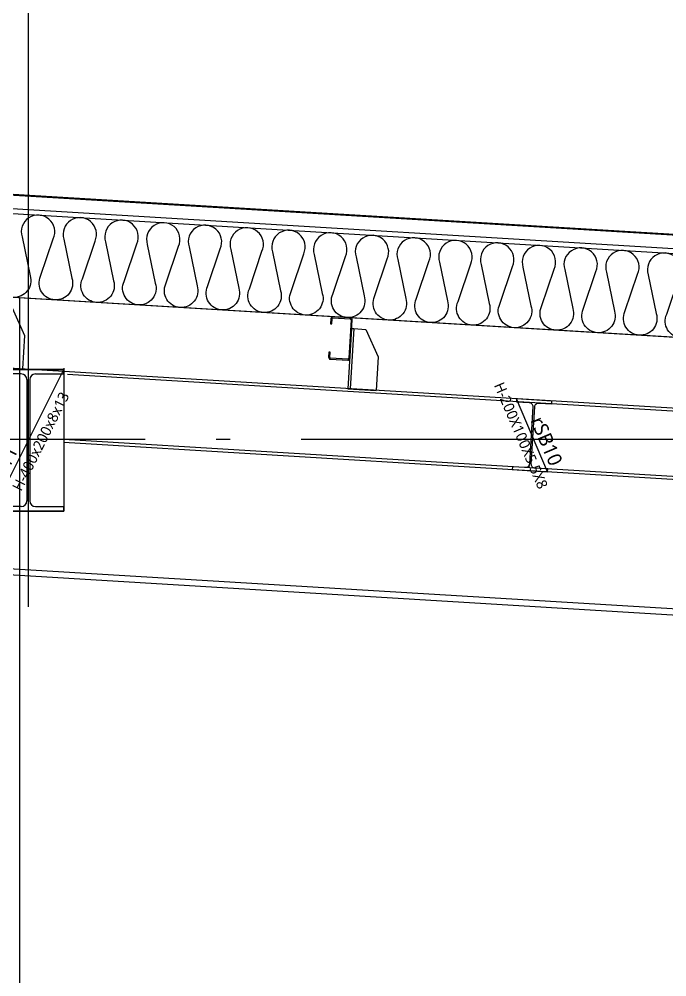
# Model space of a CAD drawing. Header units: millimetres. Extents: x 0 to 672800, y 0 to 118800.
# Drawn here: x 96224 to 98052, y 30927 to 33628 of the extents above; entities that cross this region are included whole.
import ezdxf
from ezdxf.enums import TextEntityAlignment as Align

# ---------------------------------------------------------------- set-up
doc = ezdxf.new("R2010")
doc.units = ezdxf.units.MM
doc.header["$LTSCALE"] = 200
doc.linetypes.add('CEN-GAUN', pattern=[32.2, 30, -1, 0.2, -1])
doc.layers.get('DEFPOINTS').update_dxf_attribs({"color": 137})
for name, color, linetype in [('0-S-col', 4, 'Continuous'), ('01외벽패널', 3, 'Continuous'), ('09GIRDER', 2, 'Continuous'), ('A-ELE-9', 9, 'Continuous'), ('A-STL4', 4, 'Continuous'), ('CEN', 1, 'CEN-GAUN'), ('ELE-4', 4, 'Continuous'), ('ELE-6', 6, 'Continuous'), ('ELE-8', 8, 'Continuous'), ('Insul', 252, 'Continuous'), ('PANEL', 6, 'Continuous'), ('S-253', 252, 'Continuous'), ('STEEL-E', 6, 'Continuous'), ('SYP_INSUL', 252, 'Continuous')]:
    doc.layers.add(name, color=color, linetype=linetype)
doc.layers.add('Defpoint', color=125, linetype='Continuous', plot=False)
doc.styles.add('스타일1', font='malgun.ttf')

# ---------------------------------------------------------------- blocks, each defined once
blk = doc.blocks.new('PURLIN-120x60')
at = {"layer": 'A-ELE-9', "linetype": 'ByBlock'}
for p, q in [((-40, 170), (-80, 95)), ((-6, 170), (-40, 170)), ((-6, 170), (-6, 0)), ((0, 170), (0, 0)), ((-80, 95), (-80, 0)), ((0, 0), (-80, 0))]:
    blk.add_line(p, q, dxfattribs=at)
at = {"layer": 'A-ELE-9'}
blk.add_line((0, 170), (-6, 170), dxfattribs=at)
at = {"layer": 'A-STL4'}
blk.add_lwpolyline([(56.8, 100), (60, 100), (60, 85.4, -0.414214), (54.6, 80), (5.5, 80, -0.414214), (0, 85.4), (0, 194.6, -0.414214), (5.5, 200), (54.6, 200, -0.414214), (60, 194.6), (60, 180), (56.8, 180), (56.8, 194.3, 0.414214), (54.3, 196.8), (5.8, 196.8, 0.414214), (3.2, 194.3), (3.2, 85.7, 0.414214), (5.8, 83.2), (54.3, 83.2, 0.414214), (56.8, 85.7)], format="xyb", close=True, dxfattribs=at)
blk = doc.blocks.new('stud-12')
at = {"layer": 'ELE-8'}
for p, q in [((29753.7, 200), (14794.6, 200)), ((29647, 0), (14806.7, 0))]:
    blk.add_line(p, q, dxfattribs=at)
at = {"xscale": -0.9999999999999999, "rotation": 359.9999999996471}
for p in [(27000, 0), (28000, 0)]:
    blk.add_blockref('PURLIN-120x60', p, dxfattribs=at)
blk = doc.blocks.new('*U463')
for p, q in [((80, 387), (0, 387)), ((120, 387), (200, 387)), ((96, 371), (96, 29)), ((104, 371), (104, 29)), ((80, 13), (0, 13)), ((120, 13), (200, 13))]:
    blk.add_line(p, q)
for points in [[(200, 387), (200, 400), (0, 400), (0, 387)], [(0, 13), (0, 0), (200, 0), (200, 13)]]:
    blk.add_lwpolyline(points)
for centre, start, end in [((80, 371), 0, 90), ((120, 371), 90, 180), ((80, 29), 270, 0), ((120, 29), 180, 270)]:
    blk.add_arc(centre, 16, start, end)
blk = doc.blocks.new('SG-rSB11')
at = {"layer": 'DEFPOINTS'}
blk.add_line((-100, -400), (100, 0), dxfattribs=at)
blk.add_lwpolyline([(-100, 0), (100, 0), (100, -400), (-100, -400)], close=True, dxfattribs=at)
at = {"layer": '09GIRDER'}
blk.add_blockref('*U463', (-100, -400), dxfattribs=at)
at = {"layer": 'DEFPOINTS', "style": '스타일1'}
for s, height, p in [('H-400x200x8x13', 30, (35.1, -203.1)), ('rSB11', 40, (-77.4, -283.2, 0))]:
    blk.add_text(s, height=height, rotation=63.3193, dxfattribs=at).set_placement(p, align=Align.MIDDLE_CENTER)

msp = doc.modelspace()

# ---------------------------------------------------------------- linework, layer by layer
at = {"layer": '0-S-col', "color": 8}
for p, q in [((99350, 31886.7), (86650, 32654.6)), ((99367.5, 32443.6), (96361.1, 32625.4)), ((99350, 32260.4), (96350, 32441.8)), ((99350, 32252.3), (96350, 32433.7))]:
    msp.add_line(p, q, dxfattribs=at)
at = {"layer": '01외벽패널'}
msp.add_lwpolyline([(78000, 34180.4), (98928.9, 32915), (98914.7, 32679.4), (78000, 33944)], dxfattribs=at)
at = {"layer": 'CEN'}
msp.add_line((45500, 32443.6), (110500, 32443.6), dxfattribs=at)
at = {"layer": 'Defpoint'}
msp.add_line((96250, 40443.6), (96250, 31969.9), dxfattribs=at)
at = {"layer": 'DEFPOINTS'}
msp.add_line((97715.5, 32351.2), (97627.8, 32556.8), dxfattribs=at)
msp.add_lwpolyline([(97715.5, 32351.2), (97716, 32359.2), (97679.8, 32361.3, -0.414214), (97669.5, 32373), (97679.3, 32534.7, -0.414214), (97690.9, 32545), (97727.1, 32542.8), (97727.6, 32550.8), (97627.8, 32556.8), (97627.3, 32548.9), (97663.5, 32546.7, -0.414214), (97673.8, 32535), (97664, 32373.3, -0.414214), (97652.4, 32363), (97616.2, 32365.2), (97615.7, 32357.2)], format="xyb", close=True, dxfattribs=at)
at = {"layer": 'ELE-4'}
msp.add_lwpolyline([(96225, 32842), (96225, 26443.6)], dxfattribs=at)
at = {"layer": 'ELE-6'}
msp.add_lwpolyline([(78000, 34194.5), (99081.6, 32919.8), (99083.9, 32959.7), (78000, 34234.5)], dxfattribs=at)
at = {"layer": 'Insul'}
msp.add_lwpolyline([(98091.8, 32729.1, -0.524856), (98051.6, 32795.7), (98087.4, 32901.8, 1.449198), (97999.3, 32907.1), (98021.9, 32797.4, -0.524856), (97974, 32736.3, -0.524856), (97933.8, 32802.8), (97969.6, 32908.9, 1.449198), (97881.5, 32914.2), (97904.2, 32804.6, -0.524856), (97856.3, 32743.4, -0.524856), (97816.1, 32809.9), (97851.8, 32916, 1.449198), (97763.7, 32921.3), (97786.4, 32811.7, -0.524856), (97738.5, 32750.5, -0.524856), (97698.3, 32817), (97734, 32923.1, 1.449198), (97645.9, 32928.5), (97668.6, 32818.8, -0.524856), (97620.7, 32757.6, -0.524856), (97580.5, 32824.1), (97616.2, 32930.3, 1.449198), (97528.1, 32935.6), (97550.8, 32825.9, -0.524856), (97502.9, 32764.8, -0.524856), (97462.7, 32831.3), (97498.4, 32937.4, 1.449198), (97410.3, 32942.7), (97433, 32833.1, -0.524856), (97385.1, 32771.9, -0.524856), (97344.9, 32838.4), (97380.7, 32944.5, 1.449198), (97292.6, 32949.8), (97315.2, 32840.2, -0.524856), (97267.3, 32779, -0.524856), (97227.1, 32845.5), (97262.9, 32951.6, 1.449198), (97174.8, 32957), (97197.5, 32847.3, -0.524856), (97149.5, 32786.1, -0.524856), (97109.4, 32852.6), (97145.1, 32958.8, 1.449198), (97057, 32964.1), (97079.7, 32854.4, -0.524856), (97031.8, 32793.2, -0.524856), (96991.6, 32859.7), (97027.3, 32965.9, 1.449198), (96939.2, 32971.2), (96961.9, 32861.5, -0.524856), (96914, 32800.4, -0.524856), (96873.8, 32866.9), (96909.5, 32973, 1.449198), (96821.4, 32978.3), (96844.1, 32868.7, -0.524856), (96796.2, 32807.5, -0.524856), (96756, 32874), (96791.7, 32980.1, 1.449198), (96703.6, 32985.4), (96726.3, 32875.8, -0.524856), (96678.4, 32814.6, -0.524856), (96638.2, 32881.1), (96673.9, 32987.2, 1.449198), (96585.8, 32992.6), (96608.5, 32882.9, -0.524856), (96560.6, 32821.7, -0.524856), (96520.4, 32888.2), (96556.2, 32994.4, 1.449198), (96468.1, 32999.7), (96490.7, 32890, -0.524856), (96442.8, 32828.9, -0.524856), (96402.6, 32895.4), (96438.4, 33001.5, 1.449198), (96350.3, 33006.8), (96373, 32897.2, -0.524856), (96325, 32836, -0.524856), (96284.9, 32902.5), (96320.6, 33008.6, 1.449198), (96232.5, 33013.9), (96255.2, 32904.3, -0.524856), (96207.3, 32843.1, -0.524856)], format="xyb", dxfattribs=at)
at = {"layer": 'S-253'}
msp.add_line((96350, 32643.6), (96350, 32244.1), dxfattribs=at)
at = {"layer": 'STEEL-E'}
msp.add_line((99350, 31869.6), (86675, 32636), dxfattribs=at)
at = {"layer": 'SYP_INSUL'}
msp.add_line((99083.7, 32956.7), (78000, 34231.5), dxfattribs=at)

# ---------------------------------------------------------------- block references
at = {"layer": 'PANEL', "rotation": 356.5398167710138}
msp.add_blockref('stud-12', (69203.2, 34275.5), dxfattribs=at)
at = {"layer": 'S-253'}
msp.add_blockref('SG-rSB11', (96250, 32640.1), dxfattribs=at)

# ---------------------------------------------------------------- texts
at = {"layer": 'DEFPOINTS', "style": '스타일1'}
for s, height, p in [('H-200X100X5.5X8', 30, (97640.4, 32453.5)), ('rSB10', 40, (97712.8, 32437.8, 0))]:
    msp.add_text(s, height=height, rotation=293.1049, dxfattribs=at).set_placement(p, align=Align.MIDDLE_CENTER)

doc.saveas('drawing.dxf')
